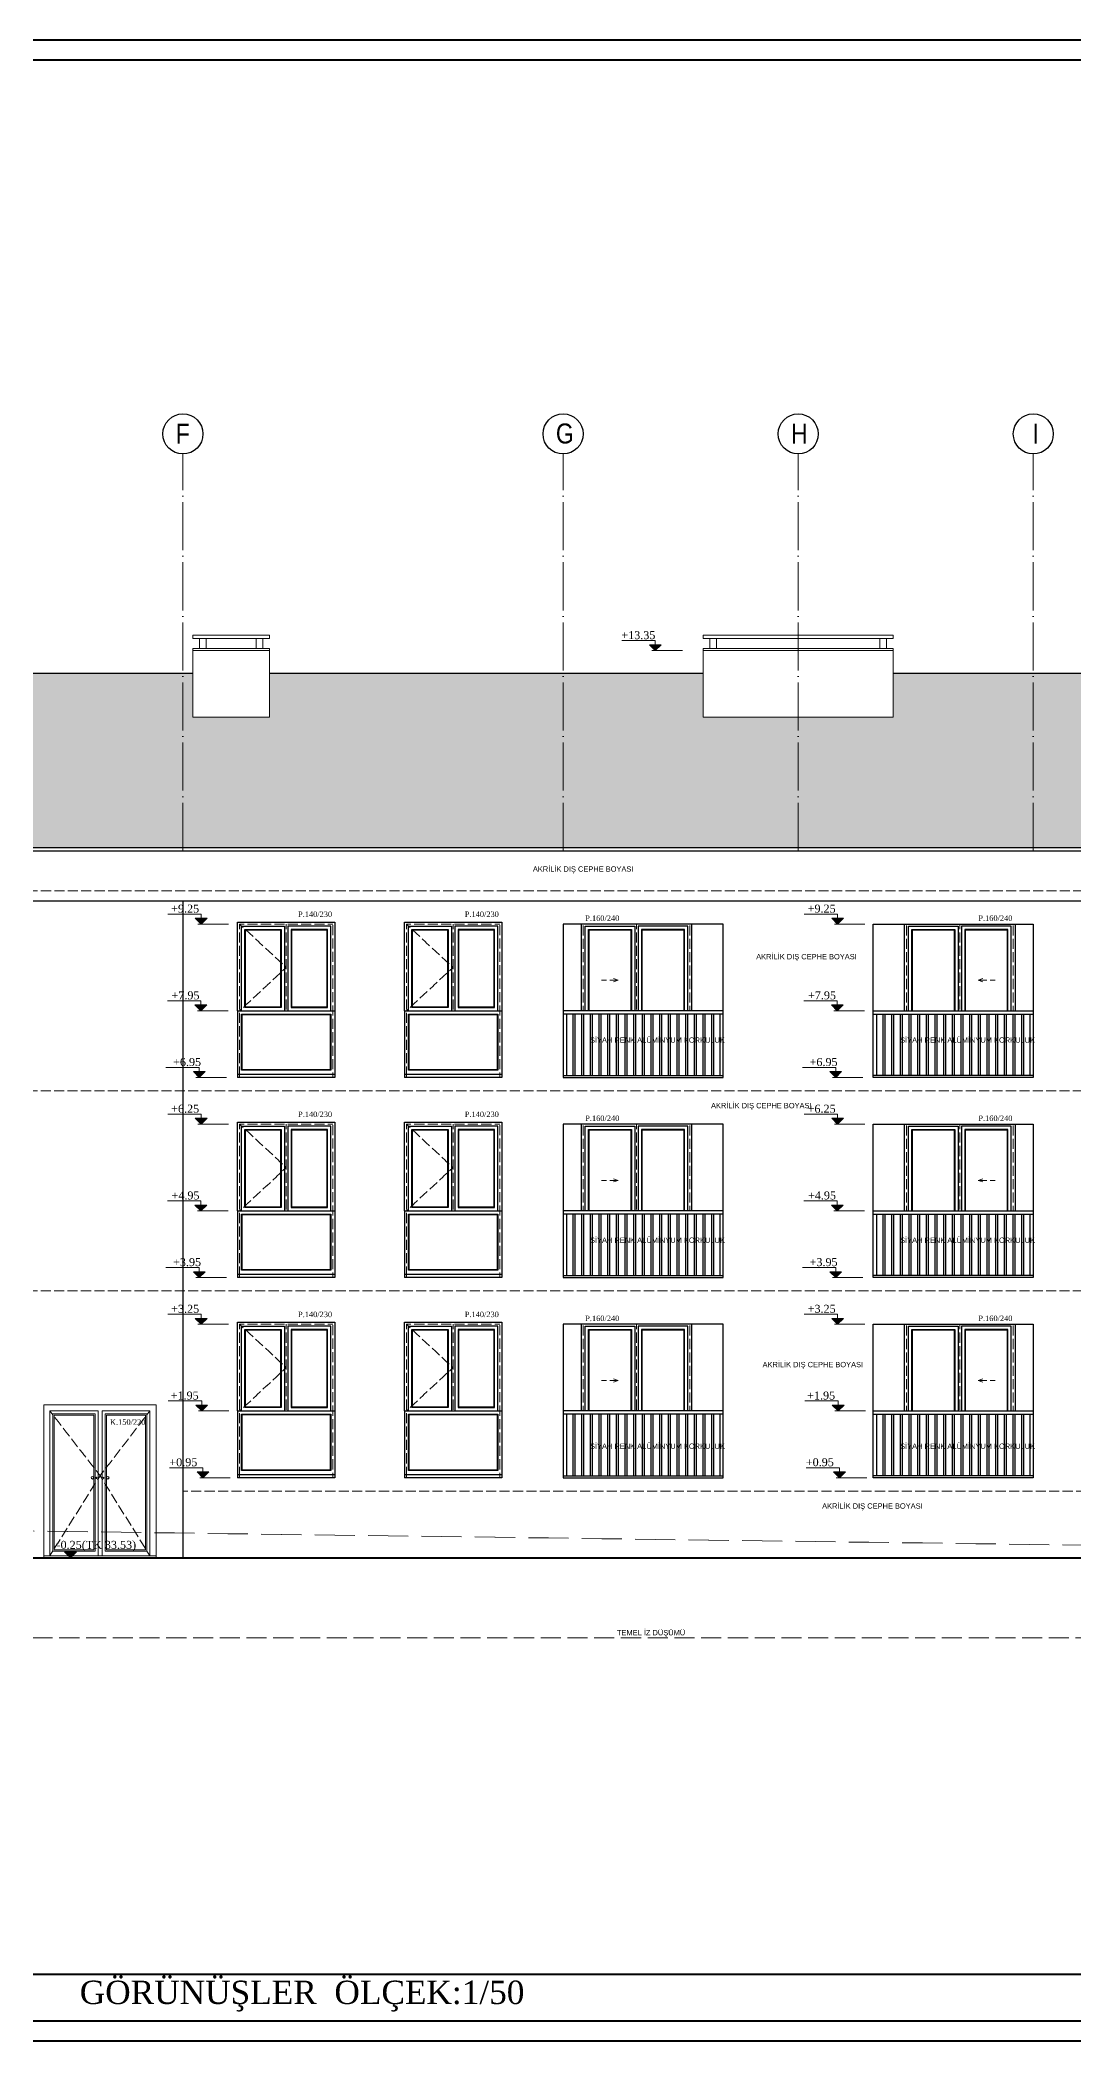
# Model space of a CAD drawing. Header units: millimetres. Extents: x 11587 to 81192, y -36083 to -25300.
# Drawn here: x 65631 to 67182, y -28300 to -25300 of the extents above; entities that cross this region are included whole.
import ezdxf

# ---------------------------------------------------------------- set-up
doc = ezdxf.new("R2010")
doc.units = ezdxf.units.MM
doc.linetypes.add('AKS', pattern=[30, 24, -3, 0, -3])
doc.linetypes.add('IZDUSUM1', pattern=[20, 7.5, -5, 7.5, 0])
for name, color, linetype, lineweight in [('rtm-aks balon', 20, 'Continuous', 25), ('rtm-aks balon yazı', 7, 'Continuous', 20), ('rtm-aks yeni', 7, 'AKS', 20), ('rtm-antet yazı-03', 233, 'Continuous', 30), ('rtm-antet-02', 140, 'Continuous', 40), ('rtm-cephe-03', 241, 'Continuous', 30), ('rtm-cephe-04', 33, 'Continuous', 25), ('rtm-izdusum-üst ince', 8, 'IZDUSUM1', 5), ('rtm-izdusum-üst kalın', 211, 'IZDUSUM1', 15), ('rtm-kesit katmanı-05', 153, 'Continuous', 20), ('rtm-kesit katmanı-06', 136, 'Continuous', 15), ('rtm-mhl-yazı-malzeme', 253, 'Continuous', 13), ('rtm-sembol kot yazı', 7, 'Continuous', 20), ('rtm-symbol lvl', 242, 'Continuous', 20), ('rtm-tas_betonarme', 50, 'Continuous', 40)]:
    doc.layers.add(name, color=color, linetype=linetype, lineweight=lineweight)
doc.styles.add('A', font='times.ttf', dxfattribs={"height": 20})
doc.styles.add('AKSYAZI', font='ARIALN.TTF')
doc.styles.get("Standard").update_dxf_attribs({"font": 'arial.ttf'})
doc.styles.add('VAZ-OLCU', font='times.ttf', dxfattribs={"height": 60})

msp = doc.modelspace()

# ---------------------------------------------------------------- hatches: boundary and pattern name
at = {"layer": 'rtm-cephe-04'}
h = msp.add_hatch(dxfattribs=at)
h.set_pattern_fill('AR-RSHKE', color=256, scale=0.15, style=0)
h.set_pattern_definition([(0, (20423.946, -2965.256), (97.155, 45.72), [22.86, -19.05, 26.67, -11.43, 34.29, -15.24]), (0, (20446.806, -2963.35), (97.155, 45.72), [19.05, -72.39, 15.24, -22.86]), (0, (20492.526, -2968.113), (97.155, 45.72), [11.43, -118.11]), (90, (20423.946, -2965.256), (-32.385, 45.72), [43.815, -139.065]), (90, (20446.806, -2965.256), (-32.385, 45.72), [42.8625, -140.0175]), (90, (20465.856, -2965.256), (-32.385, 45.72), [40.005, -142.875]), (90, (20492.526, -2968.113), (-32.385, 45.72), [43.815, -139.065]), (90, (20503.956, -2968.113), (-32.385, 45.72), [43.815, -139.065]), (90, (20538.246, -2965.256), (-32.385, 45.72), [41.91, -140.97])])
h.paths.add_polyline_path([(68512.77, -26510.03), (67860.54, -26249.14), (67723.04, -26249.14), (67723.04, -26315.03), (67643.04, -26315.03), (67643.04, -26249.14), (66910.54, -26249.14), (66910.54, -26315.03), (66625.54, -26315.03), (66625.54, -26249.14), (65975.54, -26249.14), (65975.54, -26315.03), (65860.54, -26315.03), (65860.54, -26249.14), (65580.54, -26249.14), (65580.54, -26315.03), (65440.54, -26315.03), (65440.54, -26249.14), (64713.04, -26249.14), (64713.04, -26315.03), (64633.04, -26315.03), (64633.04, -26249.14), (64495.54, -26249.14), (63843.31, -26510.03)])
at = {"layer": 'rtm-symbol lvl'}
for points in [[(66562.57, -26206.19), (66553.73, -26215.03), (66544.89, -26206.19)], [(66562.57, -26206.19), (66553.73, -26215.03), (66544.89, -26206.19)], [(65881.76, -26616.19), (65872.92, -26625.03), (65864.08, -26616.19)], [(65881.76, -26616.19), (65872.92, -26625.03), (65864.08, -26616.19)], [(66836.03, -26616.19), (66827.19, -26625.03), (66818.35, -26616.19)], [(66836.03, -26616.19), (66827.19, -26625.03), (66818.35, -26616.19)], [(65881.24, -26746.19), (65872.4, -26755.03), (65863.56, -26746.19)], [(65881.24, -26746.19), (65872.4, -26755.03), (65863.56, -26746.19)], [(66835.51, -26746.19), (66826.68, -26755.03), (66817.84, -26746.19)], [(66835.51, -26746.19), (66826.68, -26755.03), (66817.84, -26746.19)], [(65878.86, -26846.19), (65870.02, -26855.03), (65861.18, -26846.19)], [(65878.86, -26846.19), (65870.02, -26855.03), (65861.18, -26846.19)], [(66833.13, -26846.19), (66824.29, -26855.03), (66815.45, -26846.19)], [(66833.13, -26846.19), (66824.29, -26855.03), (66815.45, -26846.19)], [(65881.76, -26916.19), (65872.92, -26925.03), (65864.08, -26916.19)], [(65881.76, -26916.19), (65872.92, -26925.03), (65864.08, -26916.19)], [(66836.03, -26916.19), (66827.19, -26925.03), (66818.35, -26916.19)], [(66836.03, -26916.19), (66827.19, -26925.03), (66818.35, -26916.19)], [(65881.24, -27046.19), (65872.4, -27055.03), (65863.56, -27046.19)], [(65881.24, -27046.19), (65872.4, -27055.03), (65863.56, -27046.19)], [(66835.51, -27046.19), (66826.68, -27055.03), (66817.84, -27046.19)], [(66835.51, -27046.19), (66826.68, -27055.03), (66817.84, -27046.19)], [(65878.86, -27146.19), (65870.02, -27155.03), (65861.18, -27146.19)], [(65878.86, -27146.19), (65870.02, -27155.03), (65861.18, -27146.19)], [(66833.13, -27146.19), (66824.29, -27155.03), (66815.45, -27146.19)], [(66833.13, -27146.19), (66824.29, -27155.03), (66815.45, -27146.19)], [(65881.76, -27216.19), (65872.92, -27225.03), (65864.08, -27216.19)], [(65881.76, -27216.19), (65872.92, -27225.03), (65864.08, -27216.19)], [(66836.03, -27216.19), (66827.19, -27225.03), (66818.35, -27216.19)], [(66836.03, -27216.19), (66827.19, -27225.03), (66818.35, -27216.19)], [(65882.51, -27346.19), (65873.67, -27355.03), (65864.83, -27346.19)], [(65882.51, -27346.19), (65873.67, -27355.03), (65864.83, -27346.19)], [(66836.78, -27346.19), (66827.94, -27355.03), (66819.1, -27346.19)], [(66836.78, -27346.19), (66827.94, -27355.03), (66819.1, -27346.19)], [(65884.47, -27446.19), (65875.63, -27455.03), (65866.79, -27446.19)], [(65884.47, -27446.19), (65875.63, -27455.03), (65866.79, -27446.19)], [(66838.75, -27446.19), (66829.91, -27455.03), (66821.07, -27446.19)], [(66838.75, -27446.19), (66829.91, -27455.03), (66821.07, -27446.19)], [(65668.08, -27566.19), (65676.92, -27575.03), (65685.76, -27566.19)], [(65668.08, -27566.19), (65676.92, -27575.03), (65685.76, -27566.19)]]:
    msp.add_hatch(color=256, dxfattribs=at).paths.add_polyline_path(points)

# ---------------------------------------------------------------- linework, layer by layer
at = {"layer": 'rtm-aks balon'}
for centre in [(65845.54, -25890.11), (66415.54, -25890.11), (66768.04, -25890.11), (67120.54, -25890.11)]:
    msp.add_circle(centre, 30, dxfattribs=at)
at = {"layer": 'rtm-aks yeni', "ltscale": 3}
for p, q in [((65845.54, -26515.03), (65845.54, -25920.11)), ((66415.54, -26515.03), (66415.54, -25920.11)), ((66768.04, -26515.03), (66768.04, -25920.11)), ((67120.54, -26515.03), (67120.54, -25920.11))]:
    msp.add_line(p, q, dxfattribs=at)
at = {"layer": 'rtm-antet-02'}
for points in [[(57226.59, -25299.55), (57226.59, -28299.55), (74226.59, -28299.55), (74226.59, -25299.55), (57226.59, -25299.55)], [(57256.59, -28199.55), (74196.59, -28199.55)]]:
    msp.add_lwpolyline(points, dxfattribs=at)
msp.add_lwpolyline([(57256.59, -25329.55), (57256.59, -28269.55), (74196.59, -28269.55), (74196.59, -25329.55)], close=True, dxfattribs=at)
at = {"layer": 'rtm-cephe-03'}
for points in [[(65860.54, -26249.14), (65580.54, -26249.14)], [(66625.54, -26249.14), (65975.54, -26249.14)], [(67643.04, -26249.14), (66910.54, -26249.14)], [(63665.54, -26510.03), (68690.54, -26510.03)], [(63665.54, -26515.03), (68690.54, -26515.03)], [(63670.54, -26590.03), (68685.54, -26590.03)], [(65845.54, -26590.03), (65845.54, -27575.03)]]:
    msp.add_lwpolyline(points, dxfattribs=at)
for points in [[(66655.54, -26625.03), (66415.54, -26625.03), (66415.54, -26855.03), (66655.54, -26855.03)], [(66880.54, -26625.03), (67120.54, -26625.03), (67120.54, -26855.03), (66880.54, -26855.03)], [(66655.54, -26925.03), (66415.54, -26925.03), (66415.54, -27155.03), (66655.54, -27155.03)], [(66880.54, -26925.03), (67120.54, -26925.03), (67120.54, -27155.03), (66880.54, -27155.03)], [(66655.54, -27225.03), (66415.54, -27225.03), (66415.54, -27455.03), (66655.54, -27455.03)], [(66880.54, -27225.03), (67120.54, -27225.03), (67120.54, -27455.03), (66880.54, -27455.03)]]:
    msp.add_lwpolyline(points, close=True, dxfattribs=at)
at = {"layer": 'rtm-cephe-04'}
for p, q in [((65927.54, -26850.03), (66073.54, -26850.03)), ((65927.54, -26850.03), (65927.54, -26855.03)), ((66073.54, -26855.03), (65927.54, -26855.03)), ((66073.54, -26850.03), (66073.54, -26855.03)), ((66177.54, -26850.03), (66323.54, -26850.03)), ((66177.54, -26850.03), (66177.54, -26855.03)), ((66323.54, -26855.03), (66177.54, -26855.03)), ((66323.54, -26850.03), (66323.54, -26855.03)), ((65927.54, -27150.03), (66073.54, -27150.03)), ((65927.54, -27150.03), (65927.54, -27155.03)), ((66073.54, -27155.03), (65927.54, -27155.03)), ((66073.54, -27150.03), (66073.54, -27155.03)), ((66177.54, -27150.03), (66323.54, -27150.03)), ((66177.54, -27150.03), (66177.54, -27155.03)), ((66323.54, -27155.03), (66177.54, -27155.03)), ((66323.54, -27150.03), (66323.54, -27155.03)), ((65927.54, -27450.03), (66073.54, -27450.03)), ((65927.54, -27450.03), (65927.54, -27455.03)), ((66073.54, -27455.03), (65927.54, -27455.03)), ((66073.54, -27450.03), (66073.54, -27455.03)), ((66177.54, -27450.03), (66323.54, -27450.03)), ((66177.54, -27450.03), (66177.54, -27455.03)), ((66323.54, -27455.03), (66177.54, -27455.03)), ((66323.54, -27450.03), (66323.54, -27455.03))]:
    msp.add_line(p, q, dxfattribs=at)
for points in [[(65927.54, -26755.03), (65927.54, -26622.03), (66073.54, -26622.03), (66073.54, -26755.03)], [(65933.54, -26755.03), (65933.54, -26628.03), (65998.04, -26628.03), (65998.04, -26755.03)], [(66067.54, -26755.03), (66067.54, -26628.03), (66003.04, -26628.03), (66003.04, -26755.03)], [(66177.54, -26755.03), (66177.54, -26622.03), (66323.54, -26622.03), (66323.54, -26755.03)], [(66183.54, -26755.03), (66183.54, -26628.03), (66248.04, -26628.03), (66248.04, -26755.03)], [(66317.54, -26755.03), (66317.54, -26628.03), (66253.04, -26628.03), (66253.04, -26755.03)], [(66442.54, -26625.03), (66442.54, -26755.03)], [(66448.54, -26755.03), (66448.54, -26628.03), (66523.04, -26628.03), (66523.04, -26755.03)], [(66453.54, -26755.03), (66453.54, -26633.03), (66518.04, -26633.03), (66518.04, -26755.03)], [(66602.54, -26755.03), (66602.54, -26628.03), (66528.04, -26628.03), (66528.04, -26755.03)], [(66597.54, -26755.03), (66597.54, -26633.03), (66533.04, -26633.03), (66533.04, -26755.03)], [(66608.54, -26755.03), (66608.54, -26625.03)], [(66927.54, -26755.03), (66927.54, -26625.03)], [(66933.54, -26755.03), (66933.54, -26628.03), (67008.04, -26628.03), (67008.04, -26755.03)], [(66938.54, -26755.03), (66938.54, -26633.03), (67003.04, -26633.03), (67003.04, -26755.03)], [(67087.54, -26755.03), (67087.54, -26628.03), (67013.04, -26628.03), (67013.04, -26755.03)], [(67082.54, -26755.03), (67082.54, -26633.03), (67018.04, -26633.03), (67018.04, -26755.03)], [(67093.54, -26625.03), (67093.54, -26755.03)], [(65927.54, -26755.03), (65927.54, -26850.03)], [(65927.54, -26755.03), (66073.54, -26755.03)], [(66073.54, -26755.03), (66073.54, -26850.03)], [(66177.54, -26755.03), (66177.54, -26850.03)], [(66177.54, -26755.03), (66323.54, -26755.03)], [(66323.54, -26755.03), (66323.54, -26850.03)], [(66655.54, -26755.03), (66415.54, -26755.03)], [(66880.54, -26755.03), (67120.54, -26755.03)], [(66655.54, -26760.03), (66415.54, -26760.03)], [(66420.54, -26760.03), (66420.54, -26852.03)], [(66430.04, -26760.03), (66430.04, -26852.03)], [(66433.04, -26760.03), (66433.04, -26852.03)], [(66443.04, -26760.03), (66443.04, -26852.03)], [(66446.04, -26760.03), (66446.04, -26852.03)], [(66456.04, -26760.03), (66456.04, -26852.03)], [(66459.04, -26760.03), (66459.04, -26852.03)], [(66469.04, -26760.03), (66469.04, -26852.03)], [(66472.04, -26760.03), (66472.04, -26852.03)], [(66482.04, -26760.03), (66482.04, -26852.03)], [(66485.04, -26760.03), (66485.04, -26852.03)], [(66495.04, -26760.03), (66495.04, -26852.03)], [(66498.04, -26760.03), (66498.04, -26852.03)], [(66508.04, -26760.03), (66508.04, -26852.03)], [(66511.04, -26760.03), (66511.04, -26852.03)], [(66521.04, -26760.03), (66521.04, -26852.03)], [(66524.04, -26760.03), (66524.04, -26852.03)], [(66534.04, -26760.03), (66534.04, -26852.03)], [(66537.04, -26760.03), (66537.04, -26852.03)], [(66547.04, -26760.03), (66547.04, -26852.03)], [(66550.04, -26760.03), (66550.04, -26852.03)], [(66560.04, -26760.03), (66560.04, -26852.03)], [(66563.04, -26760.03), (66563.04, -26852.03)], [(66573.04, -26760.03), (66573.04, -26852.03)], [(66576.04, -26760.03), (66576.04, -26852.03)], [(66586.04, -26760.03), (66586.04, -26852.03)], [(66589.04, -26760.03), (66589.04, -26852.03)], [(66599.04, -26760.03), (66599.04, -26852.03)], [(66602.04, -26760.03), (66602.04, -26852.03)], [(66612.04, -26760.03), (66612.04, -26852.03)], [(66615.04, -26760.03), (66615.04, -26852.03)], [(66625.04, -26760.03), (66625.04, -26852.03)], [(66628.04, -26760.03), (66628.04, -26852.03)], [(66638.04, -26760.03), (66638.04, -26852.03)], [(66641.04, -26760.03), (66641.04, -26852.03)], [(66650.54, -26760.03), (66650.54, -26852.03)], [(66880.54, -26760.03), (67120.54, -26760.03)], [(66885.54, -26760.03), (66885.54, -26852.03)], [(66895.04, -26760.03), (66895.04, -26852.03)], [(66898.04, -26760.03), (66898.04, -26852.03)], [(66908.04, -26760.03), (66908.04, -26852.03)], [(66911.04, -26760.03), (66911.04, -26852.03)], [(66921.04, -26760.03), (66921.04, -26852.03)], [(66924.04, -26760.03), (66924.04, -26852.03)], [(66934.04, -26760.03), (66934.04, -26852.03)], [(66937.04, -26760.03), (66937.04, -26852.03)], [(66947.04, -26760.03), (66947.04, -26852.03)], [(66950.04, -26760.03), (66950.04, -26852.03)], [(66960.04, -26760.03), (66960.04, -26852.03)], [(66963.04, -26760.03), (66963.04, -26852.03)], [(66973.04, -26760.03), (66973.04, -26852.03)], [(66976.04, -26760.03), (66976.04, -26852.03)], [(66986.04, -26760.03), (66986.04, -26852.03)], [(66989.04, -26760.03), (66989.04, -26852.03)], [(66999.04, -26760.03), (66999.04, -26852.03)], [(67002.04, -26760.03), (67002.04, -26852.03)], [(67012.04, -26760.03), (67012.04, -26852.03)], [(67015.04, -26760.03), (67015.04, -26852.03)], [(67025.04, -26760.03), (67025.04, -26852.03)], [(67028.04, -26760.03), (67028.04, -26852.03)], [(67038.04, -26760.03), (67038.04, -26852.03)], [(67041.04, -26760.03), (67041.04, -26852.03)], [(67051.04, -26760.03), (67051.04, -26852.03)], [(67054.04, -26760.03), (67054.04, -26852.03)], [(67064.04, -26760.03), (67064.04, -26852.03)], [(67067.04, -26760.03), (67067.04, -26852.03)], [(67077.04, -26760.03), (67077.04, -26852.03)], [(67080.04, -26760.03), (67080.04, -26852.03)], [(67090.04, -26760.03), (67090.04, -26852.03)], [(67093.04, -26760.03), (67093.04, -26852.03)], [(67103.04, -26760.03), (67103.04, -26852.03)], [(67106.04, -26760.03), (67106.04, -26852.03)], [(67115.54, -26760.03), (67115.54, -26852.03)], [(66415.54, -26852.03), (66655.54, -26852.03)], [(67120.54, -26852.03), (66880.54, -26852.03)], [(65927.54, -27055.03), (65927.54, -26922.03), (66073.54, -26922.03), (66073.54, -27055.03)], [(65933.54, -27055.03), (65933.54, -26928.03), (65998.04, -26928.03), (65998.04, -27055.03)], [(66067.54, -27055.03), (66067.54, -26928.03), (66003.04, -26928.03), (66003.04, -27055.03)], [(66177.54, -27055.03), (66177.54, -26922.03), (66323.54, -26922.03), (66323.54, -27055.03)], [(66183.54, -27055.03), (66183.54, -26928.03), (66248.04, -26928.03), (66248.04, -27055.03)], [(66317.54, -27055.03), (66317.54, -26928.03), (66253.04, -26928.03), (66253.04, -27055.03)], [(66442.54, -26925.03), (66442.54, -27055.03)], [(66448.54, -27055.03), (66448.54, -26928.03), (66523.04, -26928.03), (66523.04, -27055.03)], [(66453.54, -27055.03), (66453.54, -26933.03), (66518.04, -26933.03), (66518.04, -27055.03)], [(66602.54, -27055.03), (66602.54, -26928.03), (66528.04, -26928.03), (66528.04, -27055.03)], [(66597.54, -27055.03), (66597.54, -26933.03), (66533.04, -26933.03), (66533.04, -27055.03)], [(66608.54, -27055.03), (66608.54, -26925.03)], [(66927.54, -27055.03), (66927.54, -26925.03)], [(66933.54, -27055.03), (66933.54, -26928.03), (67008.04, -26928.03), (67008.04, -27055.03)], [(66938.54, -27055.03), (66938.54, -26933.03), (67003.04, -26933.03), (67003.04, -27055.03)], [(67087.54, -27055.03), (67087.54, -26928.03), (67013.04, -26928.03), (67013.04, -27055.03)], [(67082.54, -27055.03), (67082.54, -26933.03), (67018.04, -26933.03), (67018.04, -27055.03)], [(67093.54, -26925.03), (67093.54, -27055.03)], [(65927.54, -27055.03), (65927.54, -27150.03)], [(65927.54, -27055.03), (66073.54, -27055.03)], [(66073.54, -27055.03), (66073.54, -27150.03)], [(66177.54, -27055.03), (66177.54, -27150.03)], [(66177.54, -27055.03), (66323.54, -27055.03)], [(66323.54, -27055.03), (66323.54, -27150.03)], [(66655.54, -27055.03), (66415.54, -27055.03)], [(66880.54, -27055.03), (67120.54, -27055.03)], [(66655.54, -27060.03), (66415.54, -27060.03)], [(66420.54, -27060.03), (66420.54, -27152.03)], [(66430.04, -27060.03), (66430.04, -27152.03)], [(66433.04, -27060.03), (66433.04, -27152.03)], [(66443.04, -27060.03), (66443.04, -27152.03)], [(66446.04, -27060.03), (66446.04, -27152.03)], [(66456.04, -27060.03), (66456.04, -27152.03)], [(66459.04, -27060.03), (66459.04, -27152.03)], [(66469.04, -27060.03), (66469.04, -27152.03)], [(66472.04, -27060.03), (66472.04, -27152.03)], [(66482.04, -27060.03), (66482.04, -27152.03)], [(66485.04, -27060.03), (66485.04, -27152.03)], [(66495.04, -27060.03), (66495.04, -27152.03)], [(66498.04, -27060.03), (66498.04, -27152.03)], [(66508.04, -27060.03), (66508.04, -27152.03)], [(66511.04, -27060.03), (66511.04, -27152.03)], [(66521.04, -27060.03), (66521.04, -27152.03)], [(66524.04, -27060.03), (66524.04, -27152.03)], [(66534.04, -27060.03), (66534.04, -27152.03)], [(66537.04, -27060.03), (66537.04, -27152.03)], [(66547.04, -27060.03), (66547.04, -27152.03)], [(66550.04, -27060.03), (66550.04, -27152.03)], [(66560.04, -27060.03), (66560.04, -27152.03)], [(66563.04, -27060.03), (66563.04, -27152.03)], [(66573.04, -27060.03), (66573.04, -27152.03)], [(66576.04, -27060.03), (66576.04, -27152.03)], [(66586.04, -27060.03), (66586.04, -27152.03)], [(66589.04, -27060.03), (66589.04, -27152.03)], [(66599.04, -27060.03), (66599.04, -27152.03)], [(66602.04, -27060.03), (66602.04, -27152.03)], [(66612.04, -27060.03), (66612.04, -27152.03)], [(66615.04, -27060.03), (66615.04, -27152.03)], [(66625.04, -27060.03), (66625.04, -27152.03)], [(66628.04, -27060.03), (66628.04, -27152.03)], [(66638.04, -27060.03), (66638.04, -27152.03)], [(66641.04, -27060.03), (66641.04, -27152.03)], [(66650.54, -27060.03), (66650.54, -27152.03)], [(66880.54, -27060.03), (67120.54, -27060.03)], [(66885.54, -27060.03), (66885.54, -27152.03)], [(66895.04, -27060.03), (66895.04, -27152.03)], [(66898.04, -27060.03), (66898.04, -27152.03)], [(66908.04, -27060.03), (66908.04, -27152.03)], [(66911.04, -27060.03), (66911.04, -27152.03)], [(66921.04, -27060.03), (66921.04, -27152.03)], [(66924.04, -27060.03), (66924.04, -27152.03)], [(66934.04, -27060.03), (66934.04, -27152.03)], [(66937.04, -27060.03), (66937.04, -27152.03)], [(66947.04, -27060.03), (66947.04, -27152.03)], [(66950.04, -27060.03), (66950.04, -27152.03)], [(66960.04, -27060.03), (66960.04, -27152.03)], [(66963.04, -27060.03), (66963.04, -27152.03)], [(66973.04, -27060.03), (66973.04, -27152.03)], [(66976.04, -27060.03), (66976.04, -27152.03)], [(66986.04, -27060.03), (66986.04, -27152.03)], [(66989.04, -27060.03), (66989.04, -27152.03)], [(66999.04, -27060.03), (66999.04, -27152.03)], [(67002.04, -27060.03), (67002.04, -27152.03)], [(67012.04, -27060.03), (67012.04, -27152.03)], [(67015.04, -27060.03), (67015.04, -27152.03)], [(67025.04, -27060.03), (67025.04, -27152.03)], [(67028.04, -27060.03), (67028.04, -27152.03)], [(67038.04, -27060.03), (67038.04, -27152.03)], [(67041.04, -27060.03), (67041.04, -27152.03)], [(67051.04, -27060.03), (67051.04, -27152.03)], [(67054.04, -27060.03), (67054.04, -27152.03)], [(67064.04, -27060.03), (67064.04, -27152.03)], [(67067.04, -27060.03), (67067.04, -27152.03)], [(67077.04, -27060.03), (67077.04, -27152.03)], [(67080.04, -27060.03), (67080.04, -27152.03)], [(67090.04, -27060.03), (67090.04, -27152.03)], [(67093.04, -27060.03), (67093.04, -27152.03)], [(67103.04, -27060.03), (67103.04, -27152.03)], [(67106.04, -27060.03), (67106.04, -27152.03)], [(67115.54, -27060.03), (67115.54, -27152.03)], [(66415.54, -27152.03), (66655.54, -27152.03)], [(67120.54, -27152.03), (66880.54, -27152.03)], [(65927.54, -27355.03), (65927.54, -27222.03), (66073.54, -27222.03), (66073.54, -27355.03)], [(65933.54, -27355.03), (65933.54, -27228.03), (65998.04, -27228.03), (65998.04, -27355.03)], [(66067.54, -27355.03), (66067.54, -27228.03), (66003.04, -27228.03), (66003.04, -27355.03)], [(66177.54, -27355.03), (66177.54, -27222.03), (66323.54, -27222.03), (66323.54, -27355.03)], [(66183.54, -27355.03), (66183.54, -27228.03), (66248.04, -27228.03), (66248.04, -27355.03)], [(66317.54, -27355.03), (66317.54, -27228.03), (66253.04, -27228.03), (66253.04, -27355.03)], [(66442.54, -27225.03), (66442.54, -27355.03)], [(66448.54, -27355.03), (66448.54, -27228.03), (66523.04, -27228.03), (66523.04, -27355.03)], [(66453.54, -27355.03), (66453.54, -27233.03), (66518.04, -27233.03), (66518.04, -27355.03)], [(66602.54, -27355.03), (66602.54, -27228.03), (66528.04, -27228.03), (66528.04, -27355.03)], [(66597.54, -27355.03), (66597.54, -27233.03), (66533.04, -27233.03), (66533.04, -27355.03)], [(66608.54, -27355.03), (66608.54, -27225.03)], [(66927.54, -27355.03), (66927.54, -27225.03)], [(66933.54, -27355.03), (66933.54, -27228.03), (67008.04, -27228.03), (67008.04, -27355.03)], [(66938.54, -27355.03), (66938.54, -27233.03), (67003.04, -27233.03), (67003.04, -27355.03)], [(67087.54, -27355.03), (67087.54, -27228.03), (67013.04, -27228.03), (67013.04, -27355.03)], [(67082.54, -27355.03), (67082.54, -27233.03), (67018.04, -27233.03), (67018.04, -27355.03)], [(67093.54, -27225.03), (67093.54, -27355.03)], [(65927.54, -27355.03), (65927.54, -27450.03)], [(65927.54, -27355.03), (66073.54, -27355.03)], [(66073.54, -27355.03), (66073.54, -27450.03)], [(66177.54, -27355.03), (66177.54, -27450.03)], [(66177.54, -27355.03), (66323.54, -27355.03)], [(66323.54, -27355.03), (66323.54, -27450.03)], [(66655.54, -27355.03), (66415.54, -27355.03)], [(66880.54, -27355.03), (67120.54, -27355.03)], [(66655.54, -27360.03), (66415.54, -27360.03)], [(66420.54, -27360.03), (66420.54, -27452.03)], [(66430.04, -27360.03), (66430.04, -27452.03)], [(66433.04, -27360.03), (66433.04, -27452.03)], [(66443.04, -27360.03), (66443.04, -27452.03)], [(66446.04, -27360.03), (66446.04, -27452.03)], [(66456.04, -27360.03), (66456.04, -27452.03)], [(66459.04, -27360.03), (66459.04, -27452.03)], [(66469.04, -27360.03), (66469.04, -27452.03)], [(66472.04, -27360.03), (66472.04, -27452.03)], [(66482.04, -27360.03), (66482.04, -27452.03)], [(66485.04, -27360.03), (66485.04, -27452.03)], [(66495.04, -27360.03), (66495.04, -27452.03)], [(66498.04, -27360.03), (66498.04, -27452.03)], [(66508.04, -27360.03), (66508.04, -27452.03)], [(66511.04, -27360.03), (66511.04, -27452.03)], [(66521.04, -27360.03), (66521.04, -27452.03)], [(66524.04, -27360.03), (66524.04, -27452.03)], [(66534.04, -27360.03), (66534.04, -27452.03)], [(66537.04, -27360.03), (66537.04, -27452.03)], [(66547.04, -27360.03), (66547.04, -27452.03)], [(66550.04, -27360.03), (66550.04, -27452.03)], [(66560.04, -27360.03), (66560.04, -27452.03)], [(66563.04, -27360.03), (66563.04, -27452.03)], [(66573.04, -27360.03), (66573.04, -27452.03)], [(66576.04, -27360.03), (66576.04, -27452.03)], [(66586.04, -27360.03), (66586.04, -27452.03)], [(66589.04, -27360.03), (66589.04, -27452.03)], [(66599.04, -27360.03), (66599.04, -27452.03)], [(66602.04, -27360.03), (66602.04, -27452.03)], [(66612.04, -27360.03), (66612.04, -27452.03)], [(66615.04, -27360.03), (66615.04, -27452.03)], [(66625.04, -27360.03), (66625.04, -27452.03)], [(66628.04, -27360.03), (66628.04, -27452.03)], [(66638.04, -27360.03), (66638.04, -27452.03)], [(66641.04, -27360.03), (66641.04, -27452.03)], [(66650.54, -27360.03), (66650.54, -27452.03)], [(66880.54, -27360.03), (67120.54, -27360.03)], [(66885.54, -27360.03), (66885.54, -27452.03)], [(66895.04, -27360.03), (66895.04, -27452.03)], [(66898.04, -27360.03), (66898.04, -27452.03)], [(66908.04, -27360.03), (66908.04, -27452.03)], [(66911.04, -27360.03), (66911.04, -27452.03)], [(66921.04, -27360.03), (66921.04, -27452.03)], [(66924.04, -27360.03), (66924.04, -27452.03)], [(66934.04, -27360.03), (66934.04, -27452.03)], [(66937.04, -27360.03), (66937.04, -27452.03)], [(66947.04, -27360.03), (66947.04, -27452.03)], [(66950.04, -27360.03), (66950.04, -27452.03)], [(66960.04, -27360.03), (66960.04, -27452.03)], [(66963.04, -27360.03), (66963.04, -27452.03)], [(66973.04, -27360.03), (66973.04, -27452.03)], [(66976.04, -27360.03), (66976.04, -27452.03)], [(66986.04, -27360.03), (66986.04, -27452.03)], [(66989.04, -27360.03), (66989.04, -27452.03)], [(66999.04, -27360.03), (66999.04, -27452.03)], [(67002.04, -27360.03), (67002.04, -27452.03)], [(67012.04, -27360.03), (67012.04, -27452.03)], [(67015.04, -27360.03), (67015.04, -27452.03)], [(67025.04, -27360.03), (67025.04, -27452.03)], [(67028.04, -27360.03), (67028.04, -27452.03)], [(67038.04, -27360.03), (67038.04, -27452.03)], [(67041.04, -27360.03), (67041.04, -27452.03)], [(67051.04, -27360.03), (67051.04, -27452.03)], [(67054.04, -27360.03), (67054.04, -27452.03)], [(67064.04, -27360.03), (67064.04, -27452.03)], [(67067.04, -27360.03), (67067.04, -27452.03)], [(67077.04, -27360.03), (67077.04, -27452.03)], [(67080.04, -27360.03), (67080.04, -27452.03)], [(67090.04, -27360.03), (67090.04, -27452.03)], [(67093.04, -27360.03), (67093.04, -27452.03)], [(67103.04, -27360.03), (67103.04, -27452.03)], [(67106.04, -27360.03), (67106.04, -27452.03)], [(67115.54, -27360.03), (67115.54, -27452.03)], [(66415.54, -27452.03), (66655.54, -27452.03)], [(67120.54, -27452.03), (66880.54, -27452.03)]]:
    msp.add_lwpolyline(points, dxfattribs=at)
for points in [[(65993.04, -26633.03), (65993.04, -26750.03), (65938.54, -26750.03), (65938.54, -26633.03)], [(66008.04, -26633.03), (66008.04, -26750.03), (66062.54, -26750.03), (66062.54, -26633.03)], [(66243.04, -26633.03), (66243.04, -26750.03), (66188.54, -26750.03), (66188.54, -26633.03)], [(66258.04, -26633.03), (66258.04, -26750.03), (66312.54, -26750.03), (66312.54, -26633.03)], [(66067.54, -26844.03), (65933.54, -26844.03), (65933.54, -26760.03), (66067.54, -26760.03)], [(66317.54, -26844.03), (66183.54, -26844.03), (66183.54, -26760.03), (66317.54, -26760.03)], [(65993.04, -26933.03), (65993.04, -27050.03), (65938.54, -27050.03), (65938.54, -26933.03)], [(66008.04, -26933.03), (66008.04, -27050.03), (66062.54, -27050.03), (66062.54, -26933.03)], [(66243.04, -26933.03), (66243.04, -27050.03), (66188.54, -27050.03), (66188.54, -26933.03)], [(66258.04, -26933.03), (66258.04, -27050.03), (66312.54, -27050.03), (66312.54, -26933.03)], [(66067.54, -27144.03), (65933.54, -27144.03), (65933.54, -27060.03), (66067.54, -27060.03)], [(66317.54, -27144.03), (66183.54, -27144.03), (66183.54, -27060.03), (66317.54, -27060.03)], [(65993.04, -27233.03), (65993.04, -27350.03), (65938.54, -27350.03), (65938.54, -27233.03)], [(66008.04, -27233.03), (66008.04, -27350.03), (66062.54, -27350.03), (66062.54, -27233.03)], [(66243.04, -27233.03), (66243.04, -27350.03), (66188.54, -27350.03), (66188.54, -27233.03)], [(66258.04, -27233.03), (66258.04, -27350.03), (66312.54, -27350.03), (66312.54, -27233.03)], [(66067.54, -27444.03), (65933.54, -27444.03), (65933.54, -27360.03), (66067.54, -27360.03)], [(66317.54, -27444.03), (66183.54, -27444.03), (66183.54, -27360.03), (66317.54, -27360.03)]]:
    msp.add_lwpolyline(points, close=True, dxfattribs=at)
at = {"layer": 'rtm-izdusum-üst ince'}
for p, q in [((66070.54, -26625.03), (65930.54, -26625.03)), ((65930.54, -26625.03), (65930.54, -26855.03)), ((66070.54, -26855.03), (66070.54, -26625.03)), ((66320.54, -26625.03), (66180.54, -26625.03)), ((66180.54, -26625.03), (66180.54, -26855.03)), ((66320.54, -26855.03), (66320.54, -26625.03)), ((66445.54, -26755.03), (66445.54, -26625.03)), ((66605.54, -26755.03), (66605.54, -26625.03)), ((66930.54, -26755.03), (66930.54, -26625.03)), ((67090.54, -26755.03), (67090.54, -26625.03)), ((66070.54, -26925.03), (65930.54, -26925.03)), ((65930.54, -26925.03), (65930.54, -27155.03)), ((66070.54, -27155.03), (66070.54, -26925.03)), ((66320.54, -26925.03), (66180.54, -26925.03)), ((66180.54, -26925.03), (66180.54, -27155.03)), ((66320.54, -27155.03), (66320.54, -26925.03)), ((66445.54, -27055.03), (66445.54, -26925.03)), ((66605.54, -27055.03), (66605.54, -26925.03)), ((66930.54, -27055.03), (66930.54, -26925.03)), ((67090.54, -27055.03), (67090.54, -26925.03)), ((66070.54, -27225.03), (65930.54, -27225.03)), ((65930.54, -27225.03), (65930.54, -27455.03)), ((66070.54, -27455.03), (66070.54, -27225.03)), ((66320.54, -27225.03), (66180.54, -27225.03)), ((66180.54, -27225.03), (66180.54, -27455.03)), ((66320.54, -27455.03), (66320.54, -27225.03)), ((66445.54, -27355.03), (66445.54, -27225.03)), ((66605.54, -27355.03), (66605.54, -27225.03)), ((66930.54, -27355.03), (66930.54, -27225.03)), ((67090.54, -27355.03), (67090.54, -27225.03))]:
    msp.add_line(p, q, dxfattribs=at)
for points in [[(63670.54, -26575.03), (68685.54, -26575.03)], [(65930.54, -26625.03), (66000.54, -26690.03), (65930.54, -26755.03)], [(66000.54, -26625.03), (66000.54, -26755.03)], [(66180.54, -26625.03), (66250.54, -26690.03), (66180.54, -26755.03)], [(66250.54, -26625.03), (66250.54, -26755.03)], [(66525.54, -26625.03), (66525.54, -26755.03)], [(67010.54, -26625.03), (67010.54, -26755.03)], [(66472.93, -26709.21), (66498.26, -26709.21)], [(66498.26, -26709.21), (66487.84, -26705.6)], [(66498.26, -26709.21), (66487.84, -26712.81)], [(67037.83, -26709.21), (67048.24, -26705.6)], [(67063.15, -26709.21), (67037.83, -26709.21)], [(67037.83, -26709.21), (67048.24, -26712.81)], [(63750.54, -26875.03), (68605.54, -26875.03)], [(65930.54, -26925.03), (66000.54, -26990.03), (65930.54, -27055.03)], [(66000.54, -26925.03), (66000.54, -27055.03)], [(66180.54, -26925.03), (66250.54, -26990.03), (66180.54, -27055.03)], [(66250.54, -26925.03), (66250.54, -27055.03)], [(66525.54, -26925.03), (66525.54, -27055.03)], [(67010.54, -26925.03), (67010.54, -27055.03)], [(66472.93, -27009.21), (66498.26, -27009.21)], [(66498.26, -27009.21), (66487.84, -27005.6)], [(66498.26, -27009.21), (66487.84, -27012.81)], [(67037.83, -27009.21), (67048.24, -27005.6)], [(67063.15, -27009.21), (67037.83, -27009.21)], [(67037.83, -27009.21), (67048.24, -27012.81)], [(63750.54, -27175.03), (68605.54, -27175.03)], [(65930.54, -27225.03), (66000.54, -27290.03), (65930.54, -27355.03)], [(66000.54, -27225.03), (66000.54, -27355.03)], [(66180.54, -27225.03), (66250.54, -27290.03), (66180.54, -27355.03)], [(66250.54, -27225.03), (66250.54, -27355.03)], [(66525.54, -27225.03), (66525.54, -27355.03)], [(67010.54, -27225.03), (67010.54, -27355.03)], [(66472.93, -27309.21), (66498.26, -27309.21)], [(66498.26, -27309.21), (66487.84, -27305.6)], [(66498.26, -27309.21), (66487.84, -27312.81)], [(67037.83, -27309.21), (67048.24, -27305.6)], [(67063.15, -27309.21), (67037.83, -27309.21)], [(67037.83, -27309.21), (67048.24, -27312.81)], [(65646.04, -27355.03), (65721.29, -27452.03), (65646.04, -27572.03)], [(65796.04, -27355.03), (65721.29, -27452.03), (65796.04, -27572.03)], [(65845.54, -27475.03), (68605.54, -27475.03)]]:
    msp.add_lwpolyline(points, dxfattribs=at)
at = {"layer": 'rtm-izdusum-üst ince', "ltscale": 2}
msp.add_lwpolyline([(63750.54, -27510.03), (63750.54, -27695.03), (68605.54, -27695.03), (68605.54, -27575.03)], dxfattribs=at)
at = {"layer": 'rtm-izdusum-üst kalın', "ltscale": 4}
msp.add_lwpolyline([(63750.54, -27510.03), (68605.54, -27575.03)], dxfattribs=at)
at = {"layer": 'rtm-kesit katmanı-05'}
for points in [[(65860.54, -26192.03), (65975.54, -26192.03)], [(65860.54, -26197.03), (65860.54, -26192.03)], [(65860.54, -26197.03), (65975.54, -26197.03)], [(65860.54, -26212.03), (65860.54, -26315.03)], [(65975.54, -26212.03), (65860.54, -26212.03)], [(65975.54, -26215.03), (65860.54, -26215.03)], [(65870.54, -26212.03), (65870.54, -26197.03)], [(65880.54, -26212.03), (65880.54, -26197.03)], [(65955.54, -26212.03), (65955.54, -26197.03)], [(65965.54, -26212.03), (65965.54, -26197.03)], [(65975.54, -26197.03), (65975.54, -26192.03)], [(65975.54, -26212.03), (65975.54, -26315.03)], [(66625.54, -26192.03), (66910.54, -26192.03)], [(66625.54, -26197.03), (66625.54, -26192.03)], [(66625.54, -26197.03), (66910.54, -26197.03)], [(66625.54, -26212.03), (66625.54, -26315.03)], [(66910.54, -26212.03), (66625.54, -26212.03)], [(66910.54, -26215.03), (66625.54, -26215.03)], [(66635.54, -26212.03), (66635.54, -26197.03)], [(66645.54, -26212.03), (66645.54, -26197.03)], [(66890.54, -26212.03), (66890.54, -26197.03)], [(66900.54, -26212.03), (66900.54, -26197.03)], [(66910.54, -26197.03), (66910.54, -26192.03)], [(66910.54, -26212.03), (66910.54, -26315.03)], [(65860.54, -26315.03), (65975.54, -26315.03)], [(66910.54, -26315.03), (66625.54, -26315.03)], [(66454.54, -26755.03), (66454.54, -26634.03), (66517.04, -26634.03), (66517.04, -26755.03)], [(66596.54, -26755.03), (66596.54, -26634.03), (66534.04, -26634.03), (66534.04, -26755.03)], [(66939.54, -26755.03), (66939.54, -26634.03), (67002.04, -26634.03), (67002.04, -26755.03)], [(67081.54, -26755.03), (67081.54, -26634.03), (67019.04, -26634.03), (67019.04, -26755.03)], [(66454.54, -27055.03), (66454.54, -26934.03), (66517.04, -26934.03), (66517.04, -27055.03)], [(66596.54, -27055.03), (66596.54, -26934.03), (66534.04, -26934.03), (66534.04, -27055.03)], [(66939.54, -27055.03), (66939.54, -26934.03), (67002.04, -26934.03), (67002.04, -27055.03)], [(67081.54, -27055.03), (67081.54, -26934.03), (67019.04, -26934.03), (67019.04, -27055.03)], [(66454.54, -27355.03), (66454.54, -27234.03), (66517.04, -27234.03), (66517.04, -27355.03)], [(66596.54, -27355.03), (66596.54, -27234.03), (66534.04, -27234.03), (66534.04, -27355.03)], [(66939.54, -27355.03), (66939.54, -27234.03), (67002.04, -27234.03), (67002.04, -27355.03)], [(67081.54, -27355.03), (67081.54, -27234.03), (67019.04, -27234.03), (67019.04, -27355.03)]]:
    msp.add_lwpolyline(points, dxfattribs=at)
for points in [[(65992.04, -26634.03), (65992.04, -26749.03), (65939.54, -26749.03), (65939.54, -26634.03)], [(66009.04, -26634.03), (66009.04, -26749.03), (66061.54, -26749.03), (66061.54, -26634.03)], [(66242.04, -26634.03), (66242.04, -26749.03), (66189.54, -26749.03), (66189.54, -26634.03)], [(66259.04, -26634.03), (66259.04, -26749.03), (66311.54, -26749.03), (66311.54, -26634.03)], [(66066.54, -26843.03), (65934.54, -26843.03), (65934.54, -26761.03), (66066.54, -26761.03)], [(66316.54, -26843.03), (66184.54, -26843.03), (66184.54, -26761.03), (66316.54, -26761.03)], [(65992.04, -26934.03), (65992.04, -27049.03), (65939.54, -27049.03), (65939.54, -26934.03)], [(66009.04, -26934.03), (66009.04, -27049.03), (66061.54, -27049.03), (66061.54, -26934.03)], [(66242.04, -26934.03), (66242.04, -27049.03), (66189.54, -27049.03), (66189.54, -26934.03)], [(66259.04, -26934.03), (66259.04, -27049.03), (66311.54, -27049.03), (66311.54, -26934.03)], [(66066.54, -27143.03), (65934.54, -27143.03), (65934.54, -27061.03), (66066.54, -27061.03)], [(66316.54, -27143.03), (66184.54, -27143.03), (66184.54, -27061.03), (66316.54, -27061.03)], [(65992.04, -27234.03), (65992.04, -27349.03), (65939.54, -27349.03), (65939.54, -27234.03)], [(66009.04, -27234.03), (66009.04, -27349.03), (66061.54, -27349.03), (66061.54, -27234.03)], [(66242.04, -27234.03), (66242.04, -27349.03), (66189.54, -27349.03), (66189.54, -27234.03)], [(66259.04, -27234.03), (66259.04, -27349.03), (66311.54, -27349.03), (66311.54, -27234.03)], [(66066.54, -27443.03), (65934.54, -27443.03), (65934.54, -27361.03), (66066.54, -27361.03)], [(66316.54, -27443.03), (66184.54, -27443.03), (66184.54, -27361.03), (66316.54, -27361.03)]]:
    msp.add_lwpolyline(points, close=True, dxfattribs=at)
at = {"layer": 'rtm-kesit katmanı-06'}
for p, q in [((65637.04, -27346.03), (65637.04, -27572.03)), ((65718.29, -27355.03), (65646.04, -27355.03)), ((65646.04, -27355.03), (65646.04, -27572.03)), ((65650.54, -27359.53), (65650.54, -27565.65)), ((65713.79, -27359.53), (65713.79, -27564.99)), ((65718.29, -27355.03), (65718.29, -27572.03)), ((65724.29, -27355.03), (65796.04, -27355.03)), ((65724.29, -27355.03), (65724.29, -27475.03)), ((65796.04, -27355.03), (65796.04, -27572.03)), ((65805.54, -27346.03), (65805.54, -27572.03)), ((65652.54, -27361.53), (65711.79, -27361.53)), ((65652.54, -27361.53), (65652.54, -27562.82)), ((65711.79, -27361.53), (65711.79, -27562.99)), ((65724.29, -27475.03), (65724.29, -27572.03)), ((65713.79, -27564.99), (65650.54, -27564.99)), ((65711.79, -27562.99), (65652.54, -27562.99))]:
    msp.add_line(p, q, dxfattribs=at)
for points in [[(65637.04, -27346.03), (65805.54, -27346.03)], [(65650.54, -27359.53), (65713.79, -27359.53)], [(65728.79, -27359.53), (65728.79, -27564.99), (65791.54, -27564.99), (65791.54, -27359.53), (65728.79, -27359.53)], [(65805.54, -27572.03), (65637.04, -27572.03), (65637.04, -27575.03)], [(65805.54, -27572.03), (65805.54, -27575.03)]]:
    msp.add_lwpolyline(points, dxfattribs=at)
msp.add_lwpolyline([(65730.79, -27562.99), (65789.54, -27562.99), (65789.54, -27361.53), (65730.79, -27361.53)], close=True, dxfattribs=at)
for centre in [(65709.8, -27455.03), (65732.78, -27455.03)]:
    msp.add_circle(centre, 2, dxfattribs=at)
msp.add_ellipse((65716, -27455.33), major_axis=(0, 1.04), ratio=0.3987423, start_param=3.1415927, end_param=9.424778, dxfattribs=at)
at = {"layer": 'rtm-kesit katmanı-06', "extrusion": (0, 0, -1)}
msp.add_ellipse((65726.58, -27455.33), major_axis=(0, 1.04), ratio=0.3987423, start_param=3.1415927, end_param=9.424778, dxfattribs=at)
at = {"layer": 'rtm-symbol lvl'}
for p, q in [((66594.57, -26215.03), (66548.78, -26215.03)), ((65913.76, -26625.03), (65867.96, -26625.03)), ((66868.03, -26625.03), (66822.24, -26625.03)), ((65913.24, -26755.03), (65867.45, -26755.03)), ((66867.52, -26755.03), (66821.72, -26755.03)), ((65910.86, -26855.03), (65865.06, -26855.03)), ((66865.13, -26855.03), (66819.34, -26855.03)), ((65913.76, -26925.03), (65867.96, -26925.03)), ((66868.03, -26925.03), (66822.24, -26925.03)), ((65913.24, -27055.03), (65867.45, -27055.03)), ((66867.52, -27055.03), (66821.72, -27055.03)), ((65910.86, -27155.03), (65865.06, -27155.03)), ((66865.13, -27155.03), (66819.34, -27155.03)), ((65913.76, -27225.03), (65867.96, -27225.03)), ((66868.03, -27225.03), (66822.24, -27225.03)), ((65914.51, -27355.03), (65868.71, -27355.03)), ((66868.78, -27355.03), (66822.99, -27355.03)), ((65916.47, -27455.03), (65870.68, -27455.03)), ((66870.75, -27455.03), (66824.95, -27455.03))]:
    msp.add_line(p, q, dxfattribs=at)
for points in [[(66503.73, -26200.03), (66553.73, -26200.03), (66553.73, -26215.03)], [(65822.92, -26610.03), (65872.92, -26610.03), (65872.92, -26625.03)], [(66777.19, -26610.03), (66827.19, -26610.03), (66827.19, -26625.03)], [(65822.4, -26740.03), (65872.4, -26740.03), (65872.4, -26755.03)], [(66776.68, -26740.03), (66826.68, -26740.03), (66826.68, -26755.03)], [(65820.02, -26840.03), (65870.02, -26840.03), (65870.02, -26855.03)], [(66774.29, -26840.03), (66824.29, -26840.03), (66824.29, -26855.03)], [(65822.92, -26910.03), (65872.92, -26910.03), (65872.92, -26925.03)], [(66777.19, -26910.03), (66827.19, -26910.03), (66827.19, -26925.03)], [(65822.4, -27040.03), (65872.4, -27040.03), (65872.4, -27055.03)], [(66776.68, -27040.03), (66826.68, -27040.03), (66826.68, -27055.03)], [(65820.02, -27140.03), (65870.02, -27140.03), (65870.02, -27155.03)], [(66774.29, -27140.03), (66824.29, -27140.03), (66824.29, -27155.03)], [(65822.92, -27210.03), (65872.92, -27210.03), (65872.92, -27225.03)], [(66777.19, -27210.03), (66827.19, -27210.03), (66827.19, -27225.03)], [(65823.67, -27340.03), (65873.67, -27340.03), (65873.67, -27355.03)], [(66777.94, -27340.03), (66827.94, -27340.03), (66827.94, -27355.03)], [(65825.63, -27440.03), (65875.63, -27440.03), (65875.63, -27455.03)], [(66779.91, -27440.03), (66829.91, -27440.03), (66829.91, -27455.03)]]:
    msp.add_lwpolyline(points, dxfattribs=at)
for points in [[(66562.57, -26206.19), (66553.73, -26215.03), (66544.89, -26206.19)], [(66562.57, -26206.19), (66553.73, -26215.03), (66544.89, -26206.19)], [(65881.76, -26616.19), (65872.92, -26625.03), (65864.08, -26616.19)], [(65881.76, -26616.19), (65872.92, -26625.03), (65864.08, -26616.19)], [(66836.03, -26616.19), (66827.19, -26625.03), (66818.35, -26616.19)], [(66836.03, -26616.19), (66827.19, -26625.03), (66818.35, -26616.19)], [(65881.24, -26746.19), (65872.4, -26755.03), (65863.56, -26746.19)], [(65881.24, -26746.19), (65872.4, -26755.03), (65863.56, -26746.19)], [(66835.51, -26746.19), (66826.68, -26755.03), (66817.84, -26746.19)], [(66835.51, -26746.19), (66826.68, -26755.03), (66817.84, -26746.19)], [(65878.86, -26846.19), (65870.02, -26855.03), (65861.18, -26846.19)], [(65878.86, -26846.19), (65870.02, -26855.03), (65861.18, -26846.19)], [(66833.13, -26846.19), (66824.29, -26855.03), (66815.45, -26846.19)], [(66833.13, -26846.19), (66824.29, -26855.03), (66815.45, -26846.19)], [(65881.76, -26916.19), (65872.92, -26925.03), (65864.08, -26916.19)], [(65881.76, -26916.19), (65872.92, -26925.03), (65864.08, -26916.19)], [(66836.03, -26916.19), (66827.19, -26925.03), (66818.35, -26916.19)], [(66836.03, -26916.19), (66827.19, -26925.03), (66818.35, -26916.19)], [(65881.24, -27046.19), (65872.4, -27055.03), (65863.56, -27046.19)], [(65881.24, -27046.19), (65872.4, -27055.03), (65863.56, -27046.19)], [(66835.51, -27046.19), (66826.68, -27055.03), (66817.84, -27046.19)], [(66835.51, -27046.19), (66826.68, -27055.03), (66817.84, -27046.19)], [(65878.86, -27146.19), (65870.02, -27155.03), (65861.18, -27146.19)], [(65878.86, -27146.19), (65870.02, -27155.03), (65861.18, -27146.19)], [(66833.13, -27146.19), (66824.29, -27155.03), (66815.45, -27146.19)], [(66833.13, -27146.19), (66824.29, -27155.03), (66815.45, -27146.19)], [(65881.76, -27216.19), (65872.92, -27225.03), (65864.08, -27216.19)], [(65881.76, -27216.19), (65872.92, -27225.03), (65864.08, -27216.19)], [(66836.03, -27216.19), (66827.19, -27225.03), (66818.35, -27216.19)], [(66836.03, -27216.19), (66827.19, -27225.03), (66818.35, -27216.19)], [(65882.51, -27346.19), (65873.67, -27355.03), (65864.83, -27346.19)], [(65882.51, -27346.19), (65873.67, -27355.03), (65864.83, -27346.19)], [(66836.78, -27346.19), (66827.94, -27355.03), (66819.1, -27346.19)], [(66836.78, -27346.19), (66827.94, -27355.03), (66819.1, -27346.19)], [(65884.47, -27446.19), (65875.63, -27455.03), (65866.79, -27446.19)], [(65884.47, -27446.19), (65875.63, -27455.03), (65866.79, -27446.19)], [(66838.75, -27446.19), (66829.91, -27455.03), (66821.07, -27446.19)], [(66838.75, -27446.19), (66829.91, -27455.03), (66821.07, -27446.19)], [(65668.08, -27566.19), (65676.92, -27575.03), (65685.76, -27566.19)], [(65668.08, -27566.19), (65676.92, -27575.03), (65685.76, -27566.19)]]:
    msp.add_lwpolyline(points, close=True, dxfattribs=at)
at = {"layer": 'rtm-tas_betonarme'}
msp.add_lwpolyline([(63518.21, -27510.03), (63750.54, -27510.03), (65595.54, -27575.03), (68932.76, -27575.03)], dxfattribs=at)

# ---------------------------------------------------------------- texts
at = {"layer": 'rtm-aks balon yazı', "char_height": 30, "width": 27.7214, "attachment_point": 7, "style": 'AKSYAZI'}
for s, insert in [('F', (65834.79, -25904.88)), ('G', (66404.79, -25904.88)), ('H', (66757.29, -25904.88)), ('I', (67119.43, -25904.88))]:
    msp.add_mtext(s, dxfattribs=dict(at, insert=insert))
at = {"layer": 'rtm-antet yazı-03', "linetype": 'ByBlock', "insert": (65690.86, -28209.12), "char_height": 35, "width": 2134.432, "attachment_point": 1, "style": 'A'}
msp.add_mtext('GÖRÜNÜŞLER  ÖLÇEK:1/50', dxfattribs=at)
at = {"layer": 'rtm-mhl-yazı-malzeme', "width": 0.8}
for s, p in [('AKRİLİK DIŞ CEPHE BOYASI', (66370.26, -26546.46)), ('AKRİLİK DIŞ CEPHE BOYASI', (66705.08, -26677.84)), ('SİYAH RENK ALÜMİNYUM KORKULUK', (66455.9, -26802.87)), ('SİYAH RENK ALÜMİNYUM KORKULUK', (66920.9, -26802.87)), ('AKRİLİK DIŞ CEPHE BOYASI', (66637.36, -26901.12)), ('SİYAH RENK ALÜMİNYUM KORKULUK', (66455.9, -27102.93)), ('SİYAH RENK ALÜMİNYUM KORKULUK', (66920.9, -27102.93)), ('AKRİLİK DIŞ CEPHE BOYASI', (66714.61, -27289.41)), ('SİYAH RENK ALÜMİNYUM KORKULUK', (66455.9, -27411.78)), ('SİYAH RENK ALÜMİNYUM KORKULUK', (66920.9, -27411.78)), ('AKRİLİK DIŞ CEPHE BOYASI', (66803.93, -27501.46)), ('TEMEL İZ DÜŞÜMÜ', (66496.29, -27691.4))]:
    msp.add_text(s, height=8, dxfattribs=at).set_placement(p)
at = {"layer": 'rtm-mhl-yazı-malzeme', "style": 'VAZ-OLCU'}
for s, rotation, p in [('P.140/230', 359.9602, (66018.16, -26614.27)), ('P.140/230', 359.9602, (66268.16, -26614.27)), ('P.160/240', 0.0398, (66448.76, -26620.24)), ('P.160/240', 359.9602, (67038.16, -26620.2)), ('P.140/230', 359.9602, (66018.16, -26914.27)), ('P.140/230', 359.9602, (66268.16, -26914.27)), ('P.160/240', 0.0398, (66448.76, -26920.24)), ('P.160/240', 359.9602, (67038.16, -26920.2)), ('P.140/230', 359.9602, (66018.16, -27214.27)), ('P.140/230', 359.9602, (66268.16, -27214.27)), ('P.160/240', 0.0398, (66448.76, -27220.24)), ('P.160/240', 359.9602, (67038.16, -27220.2)), ('K.150/220', 0.0398, (65736.18, -27375.75))]:
    msp.add_text(s, height=8.192, rotation=rotation, dxfattribs=at).set_placement(p)
at = {"layer": 'rtm-sembol kot yazı', "style": 'VAZ-OLCU'}
for s, p in [('+13.35', (66502.94, -26197.83, -106)), ('+9.25', (65827.94, -26607.83, -106)), ('+9.25', (66782.22, -26607.83, -106)), ('+7.95', (65828.46, -26737.83, -106)), ('+7.95', (66782.73, -26737.83, -106)), ('+6.95', (65830.84, -26837.83, -106)), ('+6.95', (66785.12, -26837.83, -106)), ('+6.25', (65827.94, -26907.83, -106)), ('+6.25', (66782.22, -26907.83, -106)), ('+4.95', (65828.46, -27037.83, -106)), ('+4.95', (66782.73, -27037.83, -106)), ('+3.95', (65830.84, -27137.83, -106)), ('+3.95', (66785.12, -27137.83, -106)), ('+3.25', (65827.94, -27207.83, -106)), ('+3.25', (66782.22, -27207.83, -106)), ('+1.95', (65827.19, -27337.83, -106)), ('+1.95', (66781.47, -27337.83, -106)), ('+0.95', (65825.23, -27437.83, -106)), ('+0.95', (66779.5, -27437.83, -106)), ('-0.25(TK 33.53)', (65656.09, -27561.7, -106))]:
    msp.add_text(s, height=12, dxfattribs=at).set_placement(p)

doc.saveas('drawing.dxf')
